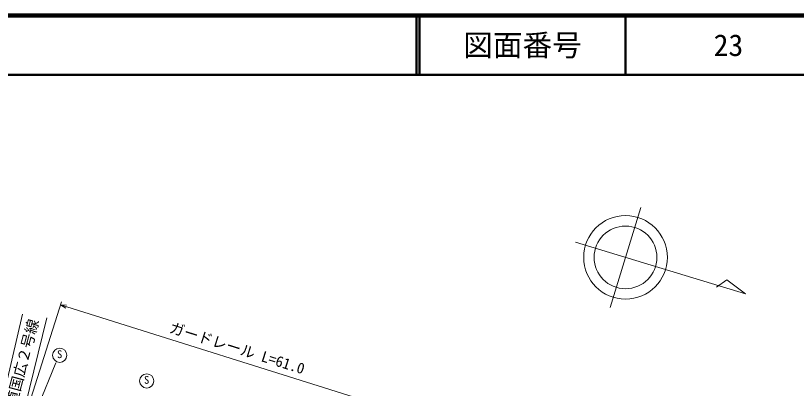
# Model space of a CAD drawing. Units: millimetres, scale not verified. Extents: x 40000 to 680000, y 20000 to 380000.
# Drawn here: x 441072 to 572836, y 317006 to 380000 of the extents above; entities that cross this region are included whole.
import ezdxf
from ezdxf.enums import TextEntityAlignment as Align

# ---------------------------------------------------------------- set-up
doc = ezdxf.new("R2010")
doc.units = ezdxf.units.MM
doc.header["$LTSCALE"] = 1000
for name, color, linetype, lineweight in [('M-BGD', 7, 'Continuous', 13), ('M-BGD-HTXT', 7, 'Continuous', 13), ('M-BMK-SRVR', 3, 'Continuous', 13), ('M-STR-HTXT', 7, 'Continuous', 13), ('M-TTL', 2, 'Continuous', 140), ('M-TTL-LINE', 7, 'Continuous', 50), ('M-TTL-TXT', 7, 'Continuous', 13)]:
    doc.layers.add(name, color=color, linetype=linetype, lineweight=lineweight)
doc.styles.add('ＭＳ ゴシック', font='')
doc.styles.get('ＭＳ ゴシック').set_extended_font_data('MS Gothic')

msp = doc.modelspace()

# ---------------------------------------------------------------- linework, layer by layer
at = {"layer": 'M-BGD'}
for p, q in [((437118, 307614), (442258, 329553)), ((441144, 307644), (446350, 328903)), ((441781, 306422), (447840, 321320))]:
    msp.add_line(p, q, dxfattribs=at)
for centre in [(448514, 322609), (463198, 318270)]:
    msp.add_circle(centre, 1200, dxfattribs=at)
at = {"layer": 'M-BMK-SRVR'}
for p, q in [((546568, 347584), (541431, 330701)), ((535551, 341714), (564252, 332980)), ((561103, 335354), (559372, 334120)), ((564252, 332980), (561103, 335354))]:
    msp.add_line(p, q, dxfattribs=at)
for radius in [7059, 5294]:
    msp.add_circle((543999, 339143), radius, dxfattribs=at)
at = {"layer": 'M-STR-HTXT'}
for p, q in [((448812, 331658), (443664, 315283)), ((448645, 331127), (507104, 312749)), ((448645, 331127), (449524, 330588)), ((448645, 331127), (449674, 331065))]:
    msp.add_line(p, q, dxfattribs=at)
at = {"layer": 'M-TTL'}
msp.add_line((680000, 380000), (40000, 380000), dxfattribs=at)
at = {"layer": 'M-TTL-LINE'}
for p, q in [((508747, 380000), (508747, 370000)), ((509247, 380000), (509247, 370000)), ((543997, 380000), (543997, 370000)), ((40000, 370000), (680000, 370000))]:
    msp.add_line(p, q, dxfattribs=at)

# ---------------------------------------------------------------- texts
at = {"layer": 'M-BGD', "style": 'ＭＳ ゴシック'}
for p in [(448050, 323446), (462734, 319107)]:
    msp.add_text('S', height=1320, dxfattribs=at).set_placement(p, align=Align.TOP_LEFT)
at = {"layer": 'M-BGD-HTXT', "style": 'ＭＳ ゴシック'}
msp.add_text('町道国広２号線', height=1833, rotation=74.957, dxfattribs=at).set_placement((443270, 319836), align=Align.BOTTOM_CENTER)
at = {"layer": 'M-STR-HTXT', "style": 'ＭＳ ゴシック'}
msp.add_text('ガードレール L=61.0', height=1833, rotation=342.549, dxfattribs=at).set_placement((478024, 322415), align=Align.BOTTOM_CENTER)
at = {"layer": 'M-TTL-TXT', "style": 'ＭＳ ゴシック'}
for s, p in [('図面番号', (526622, 375000)), ('23', (561372, 375000))]:
    msp.add_text(s, height=3666, dxfattribs=at).set_placement(p, align=Align.MIDDLE_CENTER)

doc.saveas('drawing.dxf')
